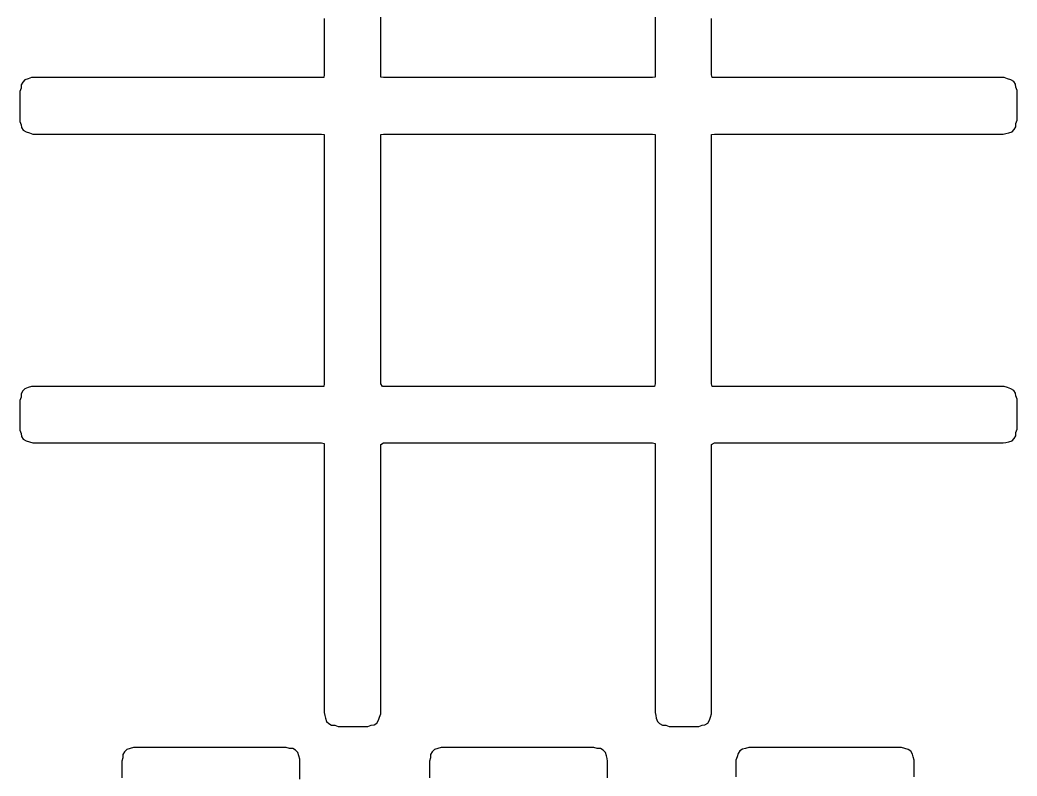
# Model space of a CAD drawing. Header units: metres. Extents: x 1 to 276, y -106 to -1.
# Drawn here: x 115.97 to 161.03, y -71.57 to -37.42 of the extents above; entities that cross this region are included whole.
import ezdxf

# ---------------------------------------------------------------- set-up
doc = ezdxf.new("R2010")
doc.units = ezdxf.units.M

msp = doc.modelspace()

# ---------------------------------------------------------------- linework, layer by layer
at = {"layer": 'PORON'}
for points in [[(129.725, -37.35), (129.725, -37.5), (129.725, -37.65), (129.725, -37.8), (129.725, -37.95), (129.725, -38.1), (129.725, -38.25), (129.725, -38.4), (129.725, -38.55), (129.725, -38.7), (129.725, -38.85), (129.725, -39), (129.725, -39.15), (129.725, -39.3), (129.725, -39.45), (129.725, -39.6), (129.725, -39.75), (129.725, -39.9), (129.7, -40.025), (129.55, -40.025), (129.4, -40.025), (129.25, -40.025), (129.1, -40.025), (128.95, -40.025), (128.8, -40.025), (128.65, -40.025), (128.5, -40.025), (128.35, -40.025), (128.2, -40.025), (128.05, -40.025), (127.9, -40.025), (127.75, -40.025), (127.6, -40.025), (127.45, -40.025), (127.3, -40.025), (127.15, -40.025), (127, -40.025), (126.85, -40.025), (126.7, -40.025), (126.55, -40.025), (126.4, -40.025), (126.25, -40.025), (126.1, -40.025), (125.95, -40.025), (125.8, -40.025), (125.65, -40.025), (125.5, -40.025), (125.35, -40.025), (125.2, -40.025), (125.05, -40.025), (124.9, -40.025), (124.75, -40.025), (124.6, -40.025), (124.45, -40.025), (124.3, -40.025), (124.15, -40.025), (124, -40.025), (123.85, -40.025), (123.7, -40.025), (123.55, -40.025), (123.4, -40.025), (123.25, -40.025), (123.1, -40.025), (122.95, -40.025), (122.8, -40.025), (122.65, -40.025), (122.5, -40.025), (122.35, -40.025), (122.2, -40.025), (122.05, -40.025), (121.9, -40.025), (121.75, -40.025), (121.6, -40.025), (121.45, -40.025), (121.3, -40.025), (121.15, -40.025), (121, -40.025), (120.85, -40.025), (120.7, -40.025), (120.55, -40.025), (120.4, -40.025), (120.25, -40.025), (120.1, -40.025), (119.95, -40.025), (119.8, -40.025), (119.65, -40.025), (119.5, -40.025), (119.35, -40.025), (119.2, -40.025), (119.05, -40.025), (118.9, -40.025), (118.75, -40.025), (118.6, -40.025), (118.45, -40.025), (118.3, -40.025), (118.15, -40.025), (118, -40.025), (117.85, -40.025), (117.7, -40.025), (117.55, -40.025), (117.4, -40.025), (117.25, -40.025), (117.1, -40.025), (116.95, -40.025), (116.8, -40.025), (116.65, -40.025), (116.5, -40.025), (116.35, -40.075), (116.2, -40.125), (116.1, -40.225), (116.025, -40.35), (116.025, -40.5), (115.975, -40.65), (115.975, -40.8), (115.975, -40.95), (115.975, -41.1), (115.975, -41.25), (115.975, -41.4), (115.975, -41.55), (115.975, -41.7), (115.975, -41.85), (115.975, -42), (116.025, -42.15), (116.05, -42.275), (116.125, -42.4), (116.25, -42.475), (116.4, -42.525), (116.55, -42.575), (116.7, -42.575), (116.85, -42.575), (117, -42.575), (117.15, -42.575), (117.3, -42.575), (117.45, -42.575), (117.6, -42.575), (117.75, -42.575), (117.9, -42.575), (118.05, -42.575), (118.2, -42.575), (118.35, -42.575), (118.5, -42.575), (118.65, -42.575), (118.8, -42.575), (118.95, -42.575), (119.1, -42.575), (119.25, -42.575), (119.4, -42.575), (119.55, -42.575), (119.7, -42.575), (119.85, -42.575), (120, -42.575), (120.15, -42.575), (120.3, -42.575), (120.45, -42.575), (120.6, -42.575), (120.75, -42.575), (120.9, -42.575), (121.05, -42.575), (121.2, -42.575), (121.35, -42.575), (121.5, -42.575), (121.65, -42.575), (121.8, -42.575), (121.95, -42.575), (122.1, -42.575), (122.25, -42.575), (122.4, -42.575), (122.55, -42.575), (122.7, -42.575), (122.85, -42.575), (123, -42.575), (123.15, -42.575), (123.3, -42.575), (123.45, -42.575), (123.6, -42.575), (123.75, -42.575), (123.9, -42.575), (124.05, -42.575), (124.2, -42.575), (124.35, -42.575), (124.5, -42.575), (124.65, -42.575), (124.8, -42.575), (124.95, -42.575), (125.1, -42.575), (125.25, -42.575), (125.4, -42.575), (125.55, -42.575), (125.7, -42.575), (125.85, -42.575), (126, -42.575), (126.15, -42.575), (126.3, -42.575), (126.45, -42.575), (126.6, -42.575), (126.75, -42.575), (126.9, -42.575), (127.05, -42.575), (127.2, -42.575), (127.35, -42.575), (127.5, -42.575), (127.65, -42.575), (127.8, -42.575), (127.95, -42.575), (128.1, -42.575), (128.25, -42.575), (128.4, -42.575), (128.55, -42.575), (128.7, -42.575), (128.85, -42.575), (129, -42.575), (129.15, -42.575), (129.3, -42.575), (129.45, -42.575), (129.6, -42.575), (129.725, -42.6), (129.725, -42.75), (129.725, -42.9), (129.725, -43.05), (129.725, -43.2), (129.725, -43.35), (129.725, -43.5), (129.725, -43.65), (129.725, -43.8), (129.725, -43.95), (129.725, -44.1), (129.725, -44.25), (129.725, -44.4), (129.725, -44.55), (129.725, -44.7), (129.725, -44.85), (129.725, -45), (129.725, -45.15), (129.725, -45.3), (129.725, -45.45), (129.725, -45.6), (129.725, -45.75), (129.725, -45.9), (129.725, -46.05), (129.725, -46.2), (129.725, -46.35), (129.725, -46.5), (129.725, -46.65), (129.725, -46.8), (129.725, -46.95), (129.725, -47.1), (129.725, -47.25), (129.725, -47.4), (129.725, -47.55), (129.725, -47.7), (129.725, -47.85), (129.725, -48), (129.725, -48.15), (129.725, -48.3), (129.725, -48.45), (129.725, -48.6), (129.725, -48.75), (129.725, -48.9), (129.725, -49.05), (129.725, -49.2), (129.725, -49.35), (129.725, -49.5), (129.725, -49.65), (129.725, -49.8), (129.725, -49.95), (129.725, -50.1), (129.725, -50.25), (129.725, -50.4), (129.725, -50.55), (129.725, -50.7), (129.725, -50.85), (129.725, -51), (129.725, -51.15), (129.725, -51.3), (129.725, -51.45), (129.725, -51.6), (129.725, -51.75), (129.725, -51.9), (129.725, -52.05), (129.725, -52.2), (129.725, -52.35), (129.725, -52.5), (129.725, -52.65), (129.725, -52.8), (129.725, -52.95), (129.725, -53.1), (129.725, -53.25), (129.725, -53.4), (129.725, -53.55), (129.725, -53.7), (129.725, -53.85), (129.7, -53.975), (129.55, -53.975), (129.4, -53.975), (129.25, -53.975), (129.1, -53.975), (128.95, -53.975), (128.8, -53.975), (128.65, -53.975), (128.5, -53.975), (128.35, -53.975), (128.2, -53.975), (128.05, -53.975), (127.9, -53.975), (127.75, -53.975), (127.6, -53.975), (127.45, -53.975), (127.3, -53.975), (127.15, -53.975), (127, -53.975), (126.85, -53.975), (126.7, -53.975), (126.55, -53.975), (126.4, -53.975), (126.25, -53.975), (126.1, -53.975), (125.95, -53.975), (125.8, -53.975), (125.65, -53.975), (125.5, -53.975), (125.35, -53.975), (125.2, -53.975), (125.05, -53.975), (124.9, -53.975), (124.75, -53.975), (124.6, -53.975), (124.45, -53.975), (124.3, -53.975), (124.15, -53.975), (124, -53.975), (123.85, -53.975), (123.7, -53.975), (123.55, -53.975), (123.4, -53.975), (123.25, -53.975), (123.1, -53.975), (122.95, -53.975), (122.8, -53.975), (122.65, -53.975), (122.5, -53.975), (122.35, -53.975), (122.2, -53.975), (122.05, -53.975), (121.9, -53.975), (121.75, -53.975), (121.6, -53.975), (121.45, -53.975), (121.3, -53.975), (121.15, -53.975), (121, -53.975), (120.85, -53.975), (120.7, -53.975), (120.55, -53.975), (120.4, -53.975), (120.25, -53.975), (120.1, -53.975), (119.95, -53.975), (119.8, -53.975), (119.65, -53.975), (119.5, -53.975), (119.35, -53.975), (119.2, -53.975), (119.05, -53.975), (118.9, -53.975), (118.75, -53.975), (118.6, -53.975), (118.45, -53.975), (118.3, -53.975), (118.15, -53.975), (118, -53.975), (117.85, -53.975), (117.7, -53.975), (117.55, -53.975), (117.4, -53.975), (117.25, -53.975), (117.1, -53.975), (116.95, -53.975), (116.8, -53.975), (116.65, -53.975), (116.5, -53.975), (116.35, -54.025), (116.2, -54.075), (116.1, -54.175), (116.025, -54.3), (116.025, -54.45), (115.975, -54.6), (115.975, -54.75), (115.975, -54.9), (115.975, -55.05), (115.975, -55.2), (115.975, -55.35), (115.975, -55.5), (115.975, -55.65), (115.975, -55.8), (115.975, -55.95), (116.025, -56.1), (116.05, -56.225), (116.125, -56.35), (116.25, -56.425), (116.4, -56.475), (116.55, -56.525), (116.7, -56.525), (116.85, -56.525), (117, -56.525), (117.15, -56.525), (117.3, -56.525), (117.45, -56.525), (117.6, -56.525), (117.75, -56.525), (117.9, -56.525), (118.05, -56.525), (118.2, -56.525), (118.35, -56.525), (118.5, -56.525), (118.65, -56.525), (118.8, -56.525), (118.95, -56.525), (119.1, -56.525), (119.25, -56.525), (119.4, -56.525), (119.55, -56.525), (119.7, -56.525), (119.85, -56.525), (120, -56.525), (120.15, -56.525), (120.3, -56.525), (120.45, -56.525), (120.6, -56.525), (120.75, -56.525), (120.9, -56.525), (121.05, -56.525), (121.2, -56.525), (121.35, -56.525), (121.5, -56.525), (121.65, -56.525), (121.8, -56.525), (121.95, -56.525), (122.1, -56.525), (122.25, -56.525), (122.4, -56.525), (122.55, -56.525), (122.7, -56.525), (122.85, -56.525), (123, -56.525), (123.15, -56.525), (123.3, -56.525), (123.45, -56.525), (123.6, -56.525), (123.75, -56.525), (123.9, -56.525), (124.05, -56.525), (124.2, -56.525), (124.35, -56.525), (124.5, -56.525), (124.65, -56.525), (124.8, -56.525), (124.95, -56.525), (125.1, -56.525), (125.25, -56.525), (125.4, -56.525), (125.55, -56.525), (125.7, -56.525), (125.85, -56.525), (126, -56.525), (126.15, -56.525), (126.3, -56.525), (126.45, -56.525), (126.6, -56.525), (126.75, -56.525), (126.9, -56.525), (127.05, -56.525), (127.2, -56.525), (127.35, -56.525), (127.5, -56.525), (127.65, -56.525), (127.8, -56.525), (127.95, -56.525), (128.1, -56.525), (128.25, -56.525), (128.4, -56.525), (128.55, -56.525), (128.7, -56.525), (128.85, -56.525), (129, -56.525), (129.15, -56.525), (129.3, -56.525), (129.45, -56.525), (129.6, -56.525), (129.725, -56.55), (129.725, -56.7), (129.725, -56.85), (129.725, -57), (129.725, -57.15), (129.725, -57.3), (129.725, -57.45), (129.725, -57.6), (129.725, -57.75), (129.725, -57.9), (129.725, -58.05), (129.725, -58.2), (129.725, -58.35), (129.725, -58.5), (129.725, -58.65), (129.725, -58.8), (129.725, -58.95), (129.725, -59.1), (129.725, -59.25), (129.725, -59.4), (129.725, -59.55), (129.725, -59.7), (129.725, -59.85), (129.725, -60), (129.725, -60.15), (129.725, -60.3), (129.725, -60.45), (129.725, -60.6), (129.725, -60.75), (129.725, -60.9), (129.725, -61.05), (129.725, -61.2), (129.725, -61.35), (129.725, -61.5), (129.725, -61.65), (129.725, -61.8), (129.725, -61.95), (129.725, -62.1), (129.725, -62.25), (129.725, -62.4), (129.725, -62.55), (129.725, -62.7), (129.725, -62.85), (129.725, -63), (129.725, -63.15), (129.725, -63.3), (129.725, -63.45), (129.725, -63.6), (129.725, -63.75), (129.725, -63.9), (129.725, -64.05), (129.725, -64.2), (129.725, -64.35), (129.725, -64.5), (129.725, -64.65), (129.725, -64.8), (129.725, -64.95), (129.725, -65.1), (129.725, -65.25), (129.725, -65.4), (129.725, -65.55), (129.725, -65.7), (129.725, -65.85), (129.725, -66), (129.725, -66.15), (129.725, -66.3), (129.725, -66.45), (129.725, -66.6), (129.725, -66.75), (129.725, -66.9), (129.725, -67.05), (129.725, -67.2), (129.725, -67.35), (129.725, -67.5), (129.725, -67.65), (129.725, -67.8), (129.725, -67.95), (129.725, -68.1), (129.725, -68.25), (129.725, -68.4), (129.725, -68.55), (129.725, -68.7), (129.75, -68.825), (129.775, -68.95), (129.825, -69.1), (129.925, -69.2), (130.05, -69.275), (130.2, -69.275), (130.35, -69.325), (130.5, -69.325), (130.65, -69.325), (130.8, -69.325), (130.95, -69.325), (131.1, -69.325), (131.25, -69.325), (131.4, -69.325), (131.55, -69.325), (131.7, -69.325), (131.85, -69.275), (131.975, -69.25), (132.1, -69.175), (132.175, -69.05), (132.225, -68.9), (132.275, -68.75), (132.275, -68.6), (132.275, -68.45), (132.275, -68.3), (132.275, -68.15), (132.275, -68), (132.275, -67.85), (132.275, -67.7), (132.275, -67.55), (132.275, -67.4), (132.275, -67.25), (132.275, -67.1), (132.275, -66.95), (132.275, -66.8), (132.275, -66.65), (132.275, -66.5), (132.275, -66.35), (132.275, -66.2), (132.275, -66.05), (132.275, -65.9), (132.275, -65.75), (132.275, -65.6), (132.275, -65.45), (132.275, -65.3), (132.275, -65.15), (132.275, -65), (132.275, -64.85), (132.275, -64.7), (132.275, -64.55), (132.275, -64.4), (132.275, -64.25), (132.275, -64.1), (132.275, -63.95), (132.275, -63.8), (132.275, -63.65), (132.275, -63.5), (132.275, -63.35), (132.275, -63.2), (132.275, -63.05), (132.275, -62.9), (132.275, -62.75), (132.275, -62.6), (132.275, -62.45), (132.275, -62.3), (132.275, -62.15), (132.275, -62), (132.275, -61.85), (132.275, -61.7), (132.275, -61.55), (132.275, -61.4), (132.275, -61.25), (132.275, -61.1), (132.275, -60.95), (132.275, -60.8), (132.275, -60.65), (132.275, -60.5), (132.275, -60.35), (132.275, -60.2), (132.275, -60.05), (132.275, -59.9), (132.275, -59.75), (132.275, -59.6), (132.275, -59.45), (132.275, -59.3), (132.275, -59.15), (132.275, -59), (132.275, -58.85), (132.275, -58.7), (132.275, -58.55), (132.275, -58.4), (132.275, -58.25), (132.275, -58.1), (132.275, -57.95), (132.275, -57.8), (132.275, -57.65), (132.275, -57.5), (132.275, -57.35), (132.275, -57.2), (132.275, -57.05), (132.275, -56.9), (132.275, -56.75), (132.275, -56.6), (132.4, -56.525), (132.55, -56.525), (132.7, -56.525), (132.85, -56.525), (133, -56.525), (133.15, -56.525), (133.3, -56.525), (133.45, -56.525), (133.6, -56.525), (133.75, -56.525), (133.9, -56.525), (134.05, -56.525), (134.2, -56.525), (134.35, -56.525), (134.5, -56.525), (134.65, -56.525), (134.8, -56.525), (134.95, -56.525), (135.1, -56.525), (135.25, -56.525), (135.4, -56.525), (135.55, -56.525), (135.7, -56.525), (135.85, -56.525), (136, -56.525), (136.15, -56.525), (136.3, -56.525), (136.45, -56.525), (136.6, -56.525), (136.75, -56.525), (136.9, -56.525), (137.05, -56.525), (137.2, -56.525), (137.35, -56.525), (137.5, -56.525), (137.65, -56.525), (137.8, -56.525), (137.95, -56.525), (138.1, -56.525), (138.25, -56.525), (138.4, -56.525), (138.55, -56.525), (138.7, -56.525), (138.85, -56.525), (139, -56.525), (139.15, -56.525), (139.3, -56.525), (139.45, -56.525), (139.6, -56.525), (139.75, -56.525), (139.9, -56.525), (140.05, -56.525), (140.2, -56.525), (140.35, -56.525), (140.5, -56.525), (140.65, -56.525), (140.8, -56.525), (140.95, -56.525), (141.1, -56.525), (141.25, -56.525), (141.4, -56.525), (141.55, -56.525), (141.7, -56.525), (141.85, -56.525), (142, -56.525), (142.15, -56.525), (142.3, -56.525), (142.45, -56.525), (142.6, -56.525), (142.75, -56.525), (142.9, -56.525), (143.05, -56.525), (143.2, -56.525), (143.35, -56.525), (143.5, -56.525), (143.65, -56.525), (143.8, -56.525), (143.95, -56.525), (144.1, -56.525), (144.25, -56.525), (144.4, -56.525), (144.55, -56.525), (144.675, -56.55), (144.675, -56.7), (144.675, -56.85), (144.675, -57), (144.675, -57.15), (144.675, -57.3), (144.675, -57.45), (144.675, -57.6), (144.675, -57.75), (144.675, -57.9), (144.675, -58.05), (144.675, -58.2), (144.675, -58.35), (144.675, -58.5), (144.675, -58.65), (144.675, -58.8), (144.675, -58.95), (144.675, -59.1), (144.675, -59.25), (144.675, -59.4), (144.675, -59.55), (144.675, -59.7), (144.675, -59.85), (144.675, -60), (144.675, -60.15), (144.675, -60.3), (144.675, -60.45), (144.675, -60.6), (144.675, -60.75), (144.675, -60.9), (144.675, -61.05), (144.675, -61.2), (144.675, -61.35), (144.675, -61.5), (144.675, -61.65), (144.675, -61.8), (144.675, -61.95), (144.675, -62.1), (144.675, -62.25), (144.675, -62.4), (144.675, -62.55), (144.675, -62.7), (144.675, -62.85), (144.675, -63), (144.675, -63.15), (144.675, -63.3), (144.675, -63.45), (144.675, -63.6), (144.675, -63.75), (144.675, -63.9), (144.675, -64.05), (144.675, -64.2), (144.675, -64.35), (144.675, -64.5), (144.675, -64.65), (144.675, -64.8), (144.675, -64.95), (144.675, -65.1), (144.675, -65.25), (144.675, -65.4), (144.675, -65.55), (144.675, -65.7), (144.675, -65.85), (144.675, -66), (144.675, -66.15), (144.675, -66.3), (144.675, -66.45), (144.675, -66.6), (144.675, -66.75), (144.675, -66.9), (144.675, -67.05), (144.675, -67.2), (144.675, -67.35), (144.675, -67.5), (144.675, -67.65), (144.675, -67.8), (144.675, -67.95), (144.675, -68.1), (144.675, -68.25), (144.675, -68.4), (144.675, -68.55), (144.675, -68.7), (144.7, -68.825), (144.725, -68.95), (144.775, -69.1), (144.875, -69.2), (145, -69.275), (145.15, -69.275), (145.3, -69.325), (145.45, -69.325), (145.6, -69.325), (145.75, -69.325), (145.9, -69.325), (146.05, -69.325), (146.2, -69.325), (146.35, -69.325), (146.5, -69.325), (146.65, -69.325), (146.8, -69.275), (146.925, -69.25), (147.05, -69.175), (147.125, -69.05), (147.175, -68.9), (147.225, -68.75), (147.225, -68.6), (147.225, -68.45), (147.225, -68.3), (147.225, -68.15), (147.225, -68), (147.225, -67.85), (147.225, -67.7), (147.225, -67.55), (147.225, -67.4), (147.225, -67.25), (147.225, -67.1), (147.225, -66.95), (147.225, -66.8), (147.225, -66.65), (147.225, -66.5), (147.225, -66.35), (147.225, -66.2), (147.225, -66.05), (147.225, -65.9), (147.225, -65.75), (147.225, -65.6), (147.225, -65.45), (147.225, -65.3), (147.225, -65.15), (147.225, -65), (147.225, -64.85), (147.225, -64.7), (147.225, -64.55), (147.225, -64.4), (147.225, -64.25), (147.225, -64.1), (147.225, -63.95), (147.225, -63.8), (147.225, -63.65), (147.225, -63.5), (147.225, -63.35), (147.225, -63.2), (147.225, -63.05), (147.225, -62.9), (147.225, -62.75), (147.225, -62.6), (147.225, -62.45), (147.225, -62.3), (147.225, -62.15), (147.225, -62), (147.225, -61.85), (147.225, -61.7), (147.225, -61.55), (147.225, -61.4), (147.225, -61.25), (147.225, -61.1), (147.225, -60.95), (147.225, -60.8), (147.225, -60.65), (147.225, -60.5), (147.225, -60.35), (147.225, -60.2), (147.225, -60.05), (147.225, -59.9), (147.225, -59.75), (147.225, -59.6), (147.225, -59.45), (147.225, -59.3), (147.225, -59.15), (147.225, -59), (147.225, -58.85), (147.225, -58.7), (147.225, -58.55), (147.225, -58.4), (147.225, -58.25), (147.225, -58.1), (147.225, -57.95), (147.225, -57.8), (147.225, -57.65), (147.225, -57.5), (147.225, -57.35), (147.225, -57.2), (147.225, -57.05), (147.225, -56.9), (147.225, -56.75), (147.225, -56.6), (147.35, -56.525), (147.5, -56.525), (147.65, -56.525), (147.8, -56.525), (147.95, -56.525), (148.1, -56.525), (148.25, -56.525), (148.4, -56.525), (148.55, -56.525), (148.7, -56.525), (148.85, -56.525), (149, -56.525), (149.15, -56.525), (149.3, -56.525), (149.45, -56.525), (149.6, -56.525), (149.75, -56.525), (149.9, -56.525), (150.05, -56.525), (150.2, -56.525), (150.35, -56.525), (150.5, -56.525), (150.65, -56.525), (150.8, -56.525), (150.95, -56.525), (151.1, -56.525), (151.25, -56.525), (151.4, -56.525), (151.55, -56.525), (151.7, -56.525), (151.85, -56.525), (152, -56.525), (152.15, -56.525), (152.3, -56.525), (152.45, -56.525), (152.6, -56.525), (152.75, -56.525), (152.9, -56.525), (153.05, -56.525), (153.2, -56.525), (153.35, -56.525), (153.5, -56.525), (153.65, -56.525), (153.8, -56.525), (153.95, -56.525), (154.1, -56.525), (154.25, -56.525), (154.4, -56.525), (154.55, -56.525), (154.7, -56.525), (154.85, -56.525), (155, -56.525), (155.15, -56.525), (155.3, -56.525), (155.45, -56.525), (155.6, -56.525), (155.75, -56.525), (155.9, -56.525), (156.05, -56.525), (156.2, -56.525), (156.35, -56.525), (156.5, -56.525), (156.65, -56.525), (156.8, -56.525), (156.95, -56.525), (157.1, -56.525), (157.25, -56.525), (157.4, -56.525), (157.55, -56.525), (157.7, -56.525), (157.85, -56.525), (158, -56.525), (158.15, -56.525), (158.3, -56.525), (158.45, -56.525), (158.6, -56.525), (158.75, -56.525), (158.9, -56.525), (159.05, -56.525), (159.2, -56.525), (159.35, -56.525), (159.5, -56.525), (159.65, -56.525), (159.8, -56.525), (159.95, -56.525), (160.1, -56.525), (160.25, -56.525), (160.4, -56.525), (160.525, -56.5), (160.65, -56.475), (160.8, -56.425), (160.9, -56.325), (160.975, -56.2), (160.975, -56.05), (161.025, -55.9), (161.025, -55.75), (161.025, -55.6), (161.025, -55.45), (161.025, -55.3), (161.025, -55.15), (161.025, -55), (161.025, -54.85), (161.025, -54.7), (161.025, -54.55), (160.975, -54.4), (160.95, -54.275), (160.875, -54.15), (160.75, -54.075), (160.6, -54.025), (160.45, -53.975), (160.3, -53.975), (160.15, -53.975), (160, -53.975), (159.85, -53.975), (159.7, -53.975), (159.55, -53.975), (159.4, -53.975), (159.25, -53.975), (159.1, -53.975), (158.95, -53.975), (158.8, -53.975), (158.65, -53.975), (158.5, -53.975), (158.35, -53.975), (158.2, -53.975), (158.05, -53.975), (157.9, -53.975), (157.75, -53.975), (157.6, -53.975), (157.45, -53.975), (157.3, -53.975), (157.15, -53.975), (157, -53.975), (156.85, -53.975), (156.7, -53.975), (156.55, -53.975), (156.4, -53.975), (156.25, -53.975), (156.1, -53.975), (155.95, -53.975), (155.8, -53.975), (155.65, -53.975), (155.5, -53.975), (155.35, -53.975), (155.2, -53.975), (155.05, -53.975), (154.9, -53.975), (154.75, -53.975), (154.6, -53.975), (154.45, -53.975), (154.3, -53.975), (154.15, -53.975), (154, -53.975), (153.85, -53.975), (153.7, -53.975), (153.55, -53.975), (153.4, -53.975), (153.25, -53.975), (153.1, -53.975), (152.95, -53.975), (152.8, -53.975), (152.65, -53.975), (152.5, -53.975), (152.35, -53.975), (152.2, -53.975), (152.05, -53.975), (151.9, -53.975), (151.75, -53.975), (151.6, -53.975), (151.45, -53.975), (151.3, -53.975), (151.15, -53.975), (151, -53.975), (150.85, -53.975), (150.7, -53.975), (150.55, -53.975), (150.4, -53.975), (150.25, -53.975), (150.1, -53.975), (149.95, -53.975), (149.8, -53.975), (149.65, -53.975), (149.5, -53.975), (149.35, -53.975), (149.2, -53.975), (149.05, -53.975), (148.9, -53.975), (148.75, -53.975), (148.6, -53.975), (148.45, -53.975), (148.3, -53.975), (148.15, -53.975), (148, -53.975), (147.85, -53.975), (147.7, -53.975), (147.55, -53.975), (147.4, -53.975), (147.25, -53.975), (147.225, -53.85), (147.225, -53.7), (147.225, -53.55), (147.225, -53.4), (147.225, -53.25), (147.225, -53.1), (147.225, -52.95), (147.225, -52.8), (147.225, -52.65), (147.225, -52.5), (147.225, -52.35), (147.225, -52.2), (147.225, -52.05), (147.225, -51.9), (147.225, -51.75), (147.225, -51.6), (147.225, -51.45), (147.225, -51.3), (147.225, -51.15), (147.225, -51), (147.225, -50.85), (147.225, -50.7), (147.225, -50.55), (147.225, -50.4), (147.225, -50.25), (147.225, -50.1), (147.225, -49.95), (147.225, -49.8), (147.225, -49.65), (147.225, -49.5), (147.225, -49.35), (147.225, -49.2), (147.225, -49.05), (147.225, -48.9), (147.225, -48.75), (147.225, -48.6), (147.225, -48.45), (147.225, -48.3), (147.225, -48.15), (147.225, -48), (147.225, -47.85), (147.225, -47.7), (147.225, -47.55), (147.225, -47.4), (147.225, -47.25), (147.225, -47.1), (147.225, -46.95), (147.225, -46.8), (147.225, -46.65), (147.225, -46.5), (147.225, -46.35), (147.225, -46.2), (147.225, -46.05), (147.225, -45.9), (147.225, -45.75), (147.225, -45.6), (147.225, -45.45), (147.225, -45.3), (147.225, -45.15), (147.225, -45), (147.225, -44.85), (147.225, -44.7), (147.225, -44.55), (147.225, -44.4), (147.225, -44.25), (147.225, -44.1), (147.225, -43.95), (147.225, -43.8), (147.225, -43.65), (147.225, -43.5), (147.225, -43.35), (147.225, -43.2), (147.225, -43.05), (147.225, -42.9), (147.225, -42.75), (147.225, -42.6), (147.35, -42.575), (147.5, -42.575), (147.65, -42.575), (147.8, -42.575), (147.95, -42.575), (148.1, -42.575), (148.25, -42.575), (148.4, -42.575), (148.55, -42.575), (148.7, -42.575), (148.85, -42.575), (149, -42.575), (149.15, -42.575), (149.3, -42.575), (149.45, -42.575), (149.6, -42.575), (149.75, -42.575), (149.9, -42.575), (150.05, -42.575), (150.2, -42.575), (150.35, -42.575), (150.5, -42.575), (150.65, -42.575), (150.8, -42.575), (150.95, -42.575), (151.1, -42.575), (151.25, -42.575), (151.4, -42.575), (151.55, -42.575), (151.7, -42.575), (151.85, -42.575), (152, -42.575), (152.15, -42.575), (152.3, -42.575), (152.45, -42.575), (152.6, -42.575), (152.75, -42.575), (152.9, -42.575), (153.05, -42.575), (153.2, -42.575), (153.35, -42.575), (153.5, -42.575), (153.65, -42.575), (153.8, -42.575), (153.95, -42.575), (154.1, -42.575), (154.25, -42.575), (154.4, -42.575), (154.55, -42.575), (154.7, -42.575), (154.85, -42.575), (155, -42.575), (155.15, -42.575), (155.3, -42.575), (155.45, -42.575), (155.6, -42.575), (155.75, -42.575), (155.9, -42.575), (156.05, -42.575), (156.2, -42.575), (156.35, -42.575), (156.5, -42.575), (156.65, -42.575), (156.8, -42.575), (156.95, -42.575), (157.1, -42.575), (157.25, -42.575), (157.4, -42.575), (157.55, -42.575), (157.7, -42.575), (157.85, -42.575), (158, -42.575), (158.15, -42.575), (158.3, -42.575), (158.45, -42.575), (158.6, -42.575), (158.75, -42.575), (158.9, -42.575), (159.05, -42.575), (159.2, -42.575), (159.35, -42.575), (159.5, -42.575), (159.65, -42.575), (159.8, -42.575), (159.95, -42.575), (160.1, -42.575), (160.25, -42.575), (160.4, -42.575), (160.525, -42.55), (160.65, -42.525), (160.8, -42.475), (160.9, -42.375), (160.975, -42.25), (160.975, -42.1), (161.025, -41.95), (161.025, -41.8), (161.025, -41.65), (161.025, -41.5), (161.025, -41.35), (161.025, -41.2), (161.025, -41.05), (161.025, -40.9), (161.025, -40.75), (161.025, -40.6), (160.975, -40.45), (160.95, -40.325), (160.875, -40.2), (160.75, -40.125), (160.6, -40.075), (160.45, -40.025), (160.3, -40.025), (160.15, -40.025), (160, -40.025), (159.85, -40.025), (159.7, -40.025), (159.55, -40.025), (159.4, -40.025), (159.25, -40.025), (159.1, -40.025), (158.95, -40.025), (158.8, -40.025), (158.65, -40.025), (158.5, -40.025), (158.35, -40.025), (158.2, -40.025), (158.05, -40.025), (157.9, -40.025), (157.75, -40.025), (157.6, -40.025), (157.45, -40.025), (157.3, -40.025), (157.15, -40.025), (157, -40.025), (156.85, -40.025), (156.7, -40.025), (156.55, -40.025), (156.4, -40.025), (156.25, -40.025), (156.1, -40.025), (155.95, -40.025), (155.8, -40.025), (155.65, -40.025), (155.5, -40.025), (155.35, -40.025), (155.2, -40.025), (155.05, -40.025), (154.9, -40.025), (154.75, -40.025), (154.6, -40.025), (154.45, -40.025), (154.3, -40.025), (154.15, -40.025), (154, -40.025), (153.85, -40.025), (153.7, -40.025), (153.55, -40.025), (153.4, -40.025), (153.25, -40.025), (153.1, -40.025), (152.95, -40.025), (152.8, -40.025), (152.65, -40.025), (152.5, -40.025), (152.35, -40.025), (152.2, -40.025), (152.05, -40.025), (151.9, -40.025), (151.75, -40.025), (151.6, -40.025), (151.45, -40.025), (151.3, -40.025), (151.15, -40.025), (151, -40.025), (150.85, -40.025), (150.7, -40.025), (150.55, -40.025), (150.4, -40.025), (150.25, -40.025), (150.1, -40.025), (149.95, -40.025), (149.8, -40.025), (149.65, -40.025), (149.5, -40.025), (149.35, -40.025), (149.2, -40.025), (149.05, -40.025), (148.9, -40.025), (148.75, -40.025), (148.6, -40.025), (148.45, -40.025), (148.3, -40.025), (148.15, -40.025), (148, -40.025), (147.85, -40.025), (147.7, -40.025), (147.55, -40.025), (147.4, -40.025), (147.25, -40.025), (147.225, -39.9), (147.225, -39.75), (147.225, -39.6), (147.225, -39.45), (147.225, -39.3), (147.225, -39.15), (147.225, -39), (147.225, -38.85), (147.225, -38.7), (147.225, -38.55), (147.225, -38.4), (147.225, -38.25), (147.225, -38.1), (147.225, -37.95), (147.225, -37.8), (147.225, -37.65), (147.225, -37.5), (147.225, -37.35)], [(144.675, -37.3), (144.675, -37.45), (144.675, -37.6), (144.675, -37.75), (144.675, -37.9), (144.675, -38.05), (144.675, -38.2), (144.675, -38.35), (144.675, -38.5), (144.675, -38.65), (144.675, -38.8), (144.675, -38.95), (144.675, -39.1), (144.675, -39.25), (144.675, -39.4), (144.675, -39.55), (144.675, -39.7), (144.675, -39.85), (144.675, -40), (144.55, -40.025), (144.4, -40.025), (144.25, -40.025), (144.1, -40.025), (143.95, -40.025), (143.8, -40.025), (143.65, -40.025), (143.5, -40.025), (143.35, -40.025), (143.2, -40.025), (143.05, -40.025), (142.9, -40.025), (142.75, -40.025), (142.6, -40.025), (142.45, -40.025), (142.3, -40.025), (142.15, -40.025), (142, -40.025), (141.85, -40.025), (141.7, -40.025), (141.55, -40.025), (141.4, -40.025), (141.25, -40.025), (141.1, -40.025), (140.95, -40.025), (140.8, -40.025), (140.65, -40.025), (140.5, -40.025), (140.35, -40.025), (140.2, -40.025), (140.05, -40.025), (139.9, -40.025), (139.75, -40.025), (139.6, -40.025), (139.45, -40.025), (139.3, -40.025), (139.15, -40.025), (139, -40.025), (138.85, -40.025), (138.7, -40.025), (138.55, -40.025), (138.4, -40.025), (138.25, -40.025), (138.1, -40.025), (137.95, -40.025), (137.8, -40.025), (137.65, -40.025), (137.5, -40.025), (137.35, -40.025), (137.2, -40.025), (137.05, -40.025), (136.9, -40.025), (136.75, -40.025), (136.6, -40.025), (136.45, -40.025), (136.3, -40.025), (136.15, -40.025), (136, -40.025), (135.85, -40.025), (135.7, -40.025), (135.55, -40.025), (135.4, -40.025), (135.25, -40.025), (135.1, -40.025), (134.95, -40.025), (134.8, -40.025), (134.65, -40.025), (134.5, -40.025), (134.35, -40.025), (134.2, -40.025), (134.05, -40.025), (133.9, -40.025), (133.75, -40.025), (133.6, -40.025), (133.45, -40.025), (133.3, -40.025), (133.15, -40.025), (133, -40.025), (132.85, -40.025), (132.7, -40.025), (132.55, -40.025), (132.4, -40.025), (132.275, -40), (132.275, -39.85), (132.275, -39.7), (132.275, -39.55), (132.275, -39.4), (132.275, -39.25), (132.275, -39.1), (132.275, -38.95), (132.275, -38.8), (132.275, -38.65), (132.275, -38.5), (132.275, -38.35), (132.275, -38.2), (132.275, -38.05), (132.275, -37.9), (132.275, -37.75), (132.275, -37.6), (132.275, -37.45), (132.275, -37.3)], [(128.625, -71.7), (128.625, -71.55), (128.625, -71.4), (128.625, -71.25), (128.625, -71.1), (128.625, -70.95), (128.625, -70.8), (128.575, -70.65), (128.525, -70.5), (128.425, -70.4), (128.3, -70.325), (128.15, -70.325), (128, -70.275), (127.85, -70.275), (127.7, -70.275), (127.55, -70.275), (127.4, -70.275), (127.25, -70.275), (127.1, -70.275), (126.95, -70.275), (126.8, -70.275), (126.65, -70.275), (126.5, -70.275), (126.35, -70.275), (126.2, -70.275), (126.05, -70.275), (125.9, -70.275), (125.75, -70.275), (125.6, -70.275), (125.45, -70.275), (125.3, -70.275), (125.15, -70.275), (125, -70.275), (124.85, -70.275), (124.7, -70.275), (124.55, -70.275), (124.4, -70.275), (124.25, -70.275), (124.1, -70.275), (123.95, -70.275), (123.8, -70.275), (123.65, -70.275), (123.5, -70.275), (123.35, -70.275), (123.2, -70.275), (123.05, -70.275), (122.9, -70.275), (122.75, -70.275), (122.6, -70.275), (122.45, -70.275), (122.3, -70.275), (122.15, -70.275), (122, -70.275), (121.85, -70.275), (121.7, -70.275), (121.55, -70.275), (121.4, -70.275), (121.25, -70.275), (121.1, -70.275), (120.95, -70.325), (120.8, -70.375), (120.7, -70.475), (120.625, -70.6), (120.625, -70.75), (120.575, -70.9), (120.575, -71.05), (120.575, -71.2), (120.575, -71.35), (120.575, -71.5), (120.575, -71.65)], [(142.525, -71.65), (142.525, -71.5), (142.525, -71.35), (142.525, -71.2), (142.525, -71.05), (142.525, -70.9), (142.5, -70.775), (142.475, -70.65), (142.425, -70.5), (142.325, -70.4), (142.2, -70.325), (142.05, -70.325), (141.9, -70.275), (141.75, -70.275), (141.6, -70.275), (141.45, -70.275), (141.3, -70.275), (141.15, -70.275), (141, -70.275), (140.85, -70.275), (140.7, -70.275), (140.55, -70.275), (140.4, -70.275), (140.25, -70.275), (140.1, -70.275), (139.95, -70.275), (139.8, -70.275), (139.65, -70.275), (139.5, -70.275), (139.35, -70.275), (139.2, -70.275), (139.05, -70.275), (138.9, -70.275), (138.75, -70.275), (138.6, -70.275), (138.45, -70.275), (138.3, -70.275), (138.15, -70.275), (138, -70.275), (137.85, -70.275), (137.7, -70.275), (137.55, -70.275), (137.4, -70.275), (137.25, -70.275), (137.1, -70.275), (136.95, -70.275), (136.8, -70.275), (136.65, -70.275), (136.5, -70.275), (136.35, -70.275), (136.2, -70.275), (136.05, -70.275), (135.9, -70.275), (135.75, -70.275), (135.6, -70.275), (135.45, -70.275), (135.3, -70.275), (135.15, -70.275), (135, -70.275), (134.85, -70.325), (134.7, -70.375), (134.6, -70.475), (134.525, -70.6), (134.525, -70.75), (134.475, -70.9), (134.475, -71.05), (134.475, -71.2), (134.475, -71.35), (134.475, -71.5), (134.475, -71.65)], [(156.375, -71.6), (156.375, -71.45), (156.375, -71.3), (156.375, -71.15), (156.375, -71), (156.375, -70.85), (156.325, -70.7), (156.3, -70.575), (156.225, -70.45), (156.1, -70.375), (155.95, -70.325), (155.8, -70.275), (155.65, -70.275), (155.5, -70.275), (155.35, -70.275), (155.2, -70.275), (155.05, -70.275), (154.9, -70.275), (154.75, -70.275), (154.6, -70.275), (154.45, -70.275), (154.3, -70.275), (154.15, -70.275), (154, -70.275), (153.85, -70.275), (153.7, -70.275), (153.55, -70.275), (153.4, -70.275), (153.25, -70.275), (153.1, -70.275), (152.95, -70.275), (152.8, -70.275), (152.65, -70.275), (152.5, -70.275), (152.35, -70.275), (152.2, -70.275), (152.05, -70.275), (151.9, -70.275), (151.75, -70.275), (151.6, -70.275), (151.45, -70.275), (151.3, -70.275), (151.15, -70.275), (151, -70.275), (150.85, -70.275), (150.7, -70.275), (150.55, -70.275), (150.4, -70.275), (150.25, -70.275), (150.1, -70.275), (149.95, -70.275), (149.8, -70.275), (149.65, -70.275), (149.5, -70.275), (149.35, -70.275), (149.2, -70.275), (149.05, -70.275), (148.9, -70.275), (148.75, -70.325), (148.625, -70.35), (148.5, -70.425), (148.425, -70.55), (148.375, -70.7), (148.325, -70.85), (148.325, -71), (148.325, -71.15), (148.325, -71.3), (148.325, -71.45), (148.325, -71.6)]]:
    msp.add_lwpolyline(points, dxfattribs=at)
msp.add_lwpolyline([(132.275, -42.6), (132.4, -42.575), (132.55, -42.575), (132.7, -42.575), (132.85, -42.575), (133, -42.575), (133.15, -42.575), (133.3, -42.575), (133.45, -42.575), (133.6, -42.575), (133.75, -42.575), (133.9, -42.575), (134.05, -42.575), (134.2, -42.575), (134.35, -42.575), (134.5, -42.575), (134.65, -42.575), (134.8, -42.575), (134.95, -42.575), (135.1, -42.575), (135.25, -42.575), (135.4, -42.575), (135.55, -42.575), (135.7, -42.575), (135.85, -42.575), (136, -42.575), (136.15, -42.575), (136.3, -42.575), (136.45, -42.575), (136.6, -42.575), (136.75, -42.575), (136.9, -42.575), (137.05, -42.575), (137.2, -42.575), (137.35, -42.575), (137.5, -42.575), (137.65, -42.575), (137.8, -42.575), (137.95, -42.575), (138.1, -42.575), (138.25, -42.575), (138.4, -42.575), (138.55, -42.575), (138.7, -42.575), (138.85, -42.575), (139, -42.575), (139.15, -42.575), (139.3, -42.575), (139.45, -42.575), (139.6, -42.575), (139.75, -42.575), (139.9, -42.575), (140.05, -42.575), (140.2, -42.575), (140.35, -42.575), (140.5, -42.575), (140.65, -42.575), (140.8, -42.575), (140.95, -42.575), (141.1, -42.575), (141.25, -42.575), (141.4, -42.575), (141.55, -42.575), (141.7, -42.575), (141.85, -42.575), (142, -42.575), (142.15, -42.575), (142.3, -42.575), (142.45, -42.575), (142.6, -42.575), (142.75, -42.575), (142.9, -42.575), (143.05, -42.575), (143.2, -42.575), (143.35, -42.575), (143.5, -42.575), (143.65, -42.575), (143.8, -42.575), (143.95, -42.575), (144.1, -42.575), (144.25, -42.575), (144.4, -42.575), (144.55, -42.575), (144.675, -42.6), (144.675, -42.75), (144.675, -42.9), (144.675, -43.05), (144.675, -43.2), (144.675, -43.35), (144.675, -43.5), (144.675, -43.65), (144.675, -43.8), (144.675, -43.95), (144.675, -44.1), (144.675, -44.25), (144.675, -44.4), (144.675, -44.55), (144.675, -44.7), (144.675, -44.85), (144.675, -45), (144.675, -45.15), (144.675, -45.3), (144.675, -45.45), (144.675, -45.6), (144.675, -45.75), (144.675, -45.9), (144.675, -46.05), (144.675, -46.2), (144.675, -46.35), (144.675, -46.5), (144.675, -46.65), (144.675, -46.8), (144.675, -46.95), (144.675, -47.1), (144.675, -47.25), (144.675, -47.4), (144.675, -47.55), (144.675, -47.7), (144.675, -47.85), (144.675, -48), (144.675, -48.15), (144.675, -48.3), (144.675, -48.45), (144.675, -48.6), (144.675, -48.75), (144.675, -48.9), (144.675, -49.05), (144.675, -49.2), (144.675, -49.35), (144.675, -49.5), (144.675, -49.65), (144.675, -49.8), (144.675, -49.95), (144.675, -50.1), (144.675, -50.25), (144.675, -50.4), (144.675, -50.55), (144.675, -50.7), (144.675, -50.85), (144.675, -51), (144.675, -51.15), (144.675, -51.3), (144.675, -51.45), (144.675, -51.6), (144.675, -51.75), (144.675, -51.9), (144.675, -52.05), (144.675, -52.2), (144.675, -52.35), (144.675, -52.5), (144.675, -52.65), (144.675, -52.8), (144.675, -52.95), (144.675, -53.1), (144.675, -53.25), (144.675, -53.4), (144.675, -53.55), (144.675, -53.7), (144.675, -53.85), (144.65, -53.975), (144.5, -53.975), (144.35, -53.975), (144.2, -53.975), (144.05, -53.975), (143.9, -53.975), (143.75, -53.975), (143.6, -53.975), (143.45, -53.975), (143.3, -53.975), (143.15, -53.975), (143, -53.975), (142.85, -53.975), (142.7, -53.975), (142.55, -53.975), (142.4, -53.975), (142.25, -53.975), (142.1, -53.975), (141.95, -53.975), (141.8, -53.975), (141.65, -53.975), (141.5, -53.975), (141.35, -53.975), (141.2, -53.975), (141.05, -53.975), (140.9, -53.975), (140.75, -53.975), (140.6, -53.975), (140.45, -53.975), (140.3, -53.975), (140.15, -53.975), (140, -53.975), (139.85, -53.975), (139.7, -53.975), (139.55, -53.975), (139.4, -53.975), (139.25, -53.975), (139.1, -53.975), (138.95, -53.975), (138.8, -53.975), (138.65, -53.975), (138.5, -53.975), (138.35, -53.975), (138.2, -53.975), (138.05, -53.975), (137.9, -53.975), (137.75, -53.975), (137.6, -53.975), (137.45, -53.975), (137.3, -53.975), (137.15, -53.975), (137, -53.975), (136.85, -53.975), (136.7, -53.975), (136.55, -53.975), (136.4, -53.975), (136.25, -53.975), (136.1, -53.975), (135.95, -53.975), (135.8, -53.975), (135.65, -53.975), (135.5, -53.975), (135.35, -53.975), (135.2, -53.975), (135.05, -53.975), (134.9, -53.975), (134.75, -53.975), (134.6, -53.975), (134.45, -53.975), (134.3, -53.975), (134.15, -53.975), (134, -53.975), (133.85, -53.975), (133.7, -53.975), (133.55, -53.975), (133.4, -53.975), (133.25, -53.975), (133.1, -53.975), (132.95, -53.975), (132.8, -53.975), (132.65, -53.975), (132.5, -53.975), (132.35, -53.975), (132.275, -53.85), (132.275, -53.7), (132.275, -53.55), (132.275, -53.4), (132.275, -53.25), (132.275, -53.1), (132.275, -52.95), (132.275, -52.8), (132.275, -52.65), (132.275, -52.5), (132.275, -52.35), (132.275, -52.2), (132.275, -52.05), (132.275, -51.9), (132.275, -51.75), (132.275, -51.6), (132.275, -51.45), (132.275, -51.3), (132.275, -51.15), (132.275, -51), (132.275, -50.85), (132.275, -50.7), (132.275, -50.55), (132.275, -50.4), (132.275, -50.25), (132.275, -50.1), (132.275, -49.95), (132.275, -49.8), (132.275, -49.65), (132.275, -49.5), (132.275, -49.35), (132.275, -49.2), (132.275, -49.05), (132.275, -48.9), (132.275, -48.75), (132.275, -48.6), (132.275, -48.45), (132.275, -48.3), (132.275, -48.15), (132.275, -48), (132.275, -47.85), (132.275, -47.7), (132.275, -47.55), (132.275, -47.4), (132.275, -47.25), (132.275, -47.1), (132.275, -46.95), (132.275, -46.8), (132.275, -46.65), (132.275, -46.5), (132.275, -46.35), (132.275, -46.2), (132.275, -46.05), (132.275, -45.9), (132.275, -45.75), (132.275, -45.6), (132.275, -45.45), (132.275, -45.3), (132.275, -45.15), (132.275, -45), (132.275, -44.85), (132.275, -44.7), (132.275, -44.55), (132.275, -44.4), (132.275, -44.25), (132.275, -44.1), (132.275, -43.95), (132.275, -43.8), (132.275, -43.65), (132.275, -43.5), (132.275, -43.35), (132.275, -43.2), (132.275, -43.05), (132.275, -42.9), (132.275, -42.75), (132.275, -42.6)], close=True, dxfattribs=at)

doc.saveas('drawing.dxf')
